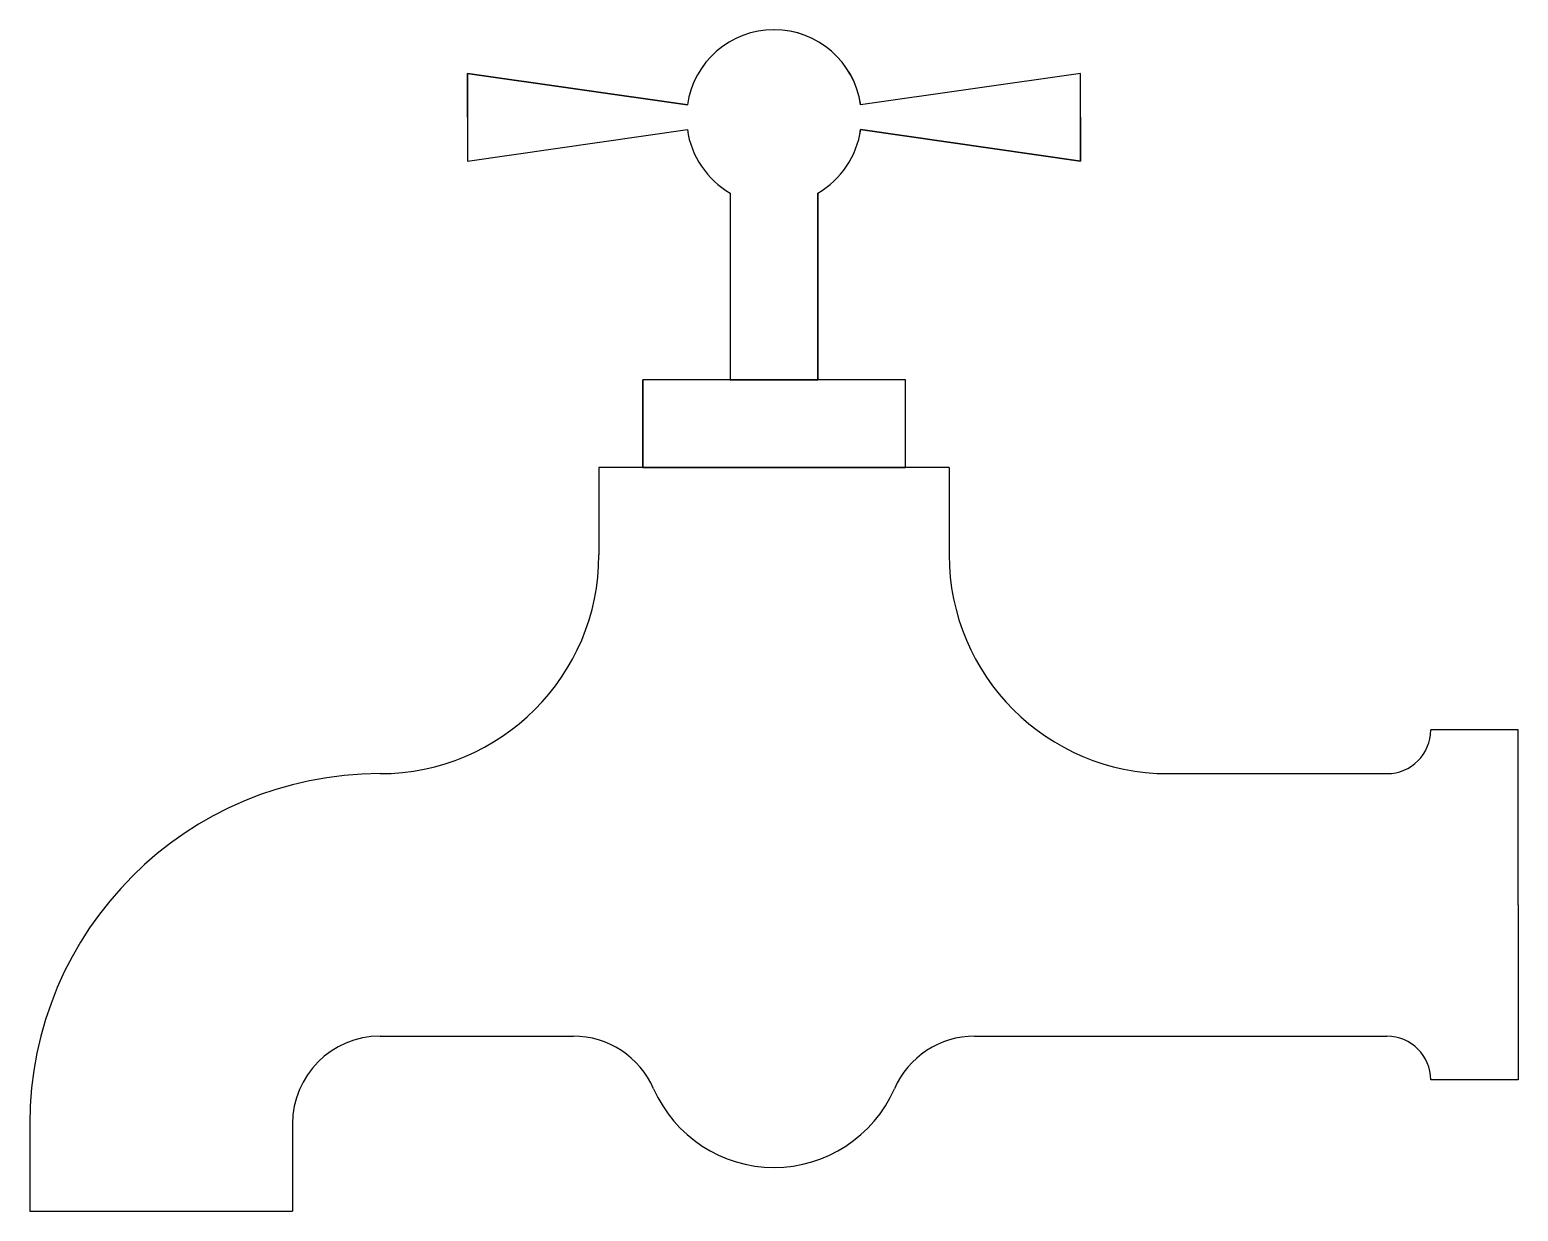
# Model space of a CAD drawing. Header units: millimetres. Extents: x 1580 to 1920, y 928 to 1198.
import ezdxf

# ---------------------------------------------------------------- set-up
doc = ezdxf.new("R2010")
doc.units = ezdxf.units.MM

msp = doc.modelspace()

# ---------------------------------------------------------------- linework, layer by layer
for p, q in [((1680.5, 1177.68), (1680.5, 1187.68)), ((1680.5, 1187.68), (1730.7, 1180.51)), ((1820.5, 1187.68), (1770.29, 1180.51)), ((1820.5, 1177.68), (1820.5, 1187.68)), ((1680.5, 1177.68), (1680.5, 1167.68)), ((1820.5, 1177.68), (1820.5, 1167.68)), ((1680.5, 1167.68), (1730.7, 1174.85)), ((1820.5, 1167.68), (1770.29, 1174.85)), ((1740.5, 1160.36), (1740.5, 1117.68)), ((1760.5, 1160.36), (1760.5, 1117.68)), ((1780.5, 1117.68), (1720.5, 1117.68)), ((1720.5, 1097.68), (1720.5, 1117.68)), ((1780.5, 1097.68), (1780.5, 1117.68)), ((1710.5, 1097.68), (1710.5, 1077.68)), ((1790.5, 1097.68), (1710.5, 1097.68)), ((1790.5, 1097.68), (1790.5, 1077.68)), ((1920.5, 1037.68), (1900.5, 1037.68)), ((1900.5, 1037.68), (1900.5, 1037.68)), ((1920.5, 997.68), (1920.5, 1037.68)), ((1660.5, 1027.68), (1660.5, 1027.68)), ((1840.5, 1027.68), (1890.5, 1027.68)), ((1920.5, 997.68), (1920.5, 957.68)), ((1660.5, 967.68), (1704.67, 967.68)), ((1796.32, 967.68), (1890.5, 967.68)), ((1920.5, 957.68), (1900.5, 957.68)), ((1900.5, 957.68), (1900.5, 957.68)), ((1580.5, 947.68), (1580.5, 927.68)), ((1640.5, 947.68), (1640.5, 937.68)), ((1640.5, 947.68), (1640.5, 937.68)), ((1640.5, 947.68), (1640.5, 927.68)), ((1580.5, 927.68), (1640.5, 927.68))]:
    msp.add_line(p, q)
msp.add_lwpolyline([(1760.5, 1160.36, 0.23027), (1770.29, 1174.85), (1820.5, 1167.68), (1820.5, 1177.68), (1820.5, 1187.68), (1770.29, 1180.51, 0.867295), (1730.7, 1180.51), (1680.5, 1187.68), (1680.5, 1177.68), (1680.5, 1167.68), (1730.7, 1174.85, 0.23027), (1740.5, 1160.36), (1740.5, 1117.68), (1760.5, 1117.68)], format="xyb", close=True)
msp.add_lwpolyline([(1780.5, 1117.68), (1720.5, 1117.68), (1720.5, 1097.68), (1780.5, 1097.68)], close=True)
for centre, radius, start, end in [((1750.5, 1177.68), 20, 8.1301, 171.8699), ((1750.5, 1177.68), 20, 188.1301, 240), ((1750.5, 1177.68), 20, 300, 351.8699), ((1660.5, 1077.68), 50, 270, 360), ((1840.5, 1077.68), 50, 180, 270), ((1890.5, 1037.68), 10, 270, 0), ((1660.5, 947.68), 80, 90, 180), ((1660.5, 947.68), 20, 90, 180), ((1704.67, 947.68), 20, 23.5782, 90), ((1796.32, 947.68), 20, 90, 156.4218), ((1890.5, 957.68), 10, 0, 90), ((1750.5, 967.68), 30, 203.5782, 336.4218)]:
    msp.add_arc(centre, radius, start, end)

doc.saveas('drawing.dxf')
